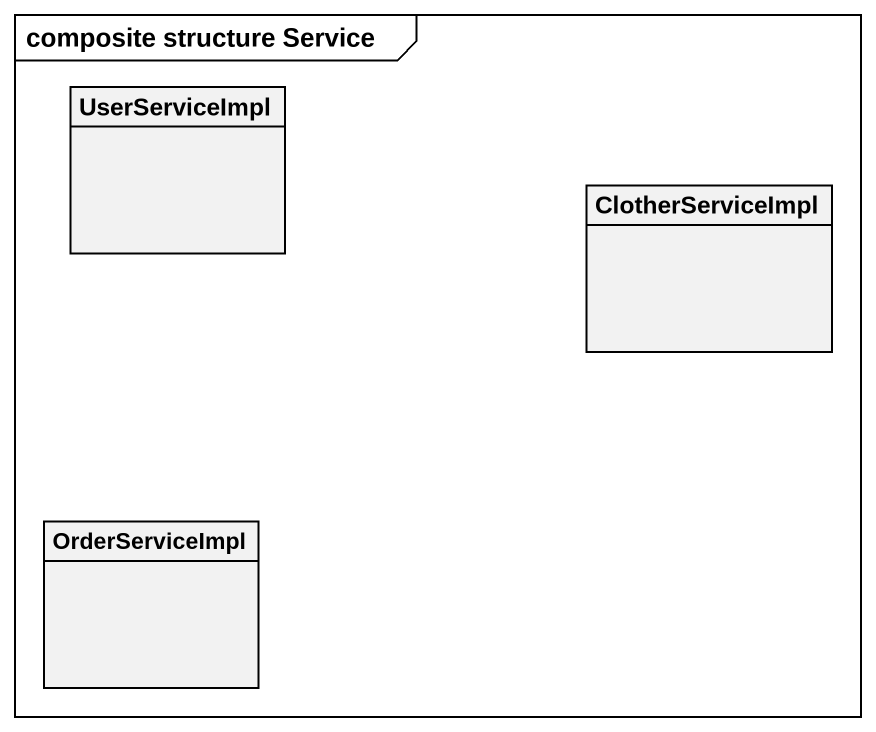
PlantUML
@startuml
mainframe composite structure Service
hide circle
hide empty members
class UserServiceImpl
class ClotherServiceImpl
class OrderServiceImpl
@enduml
